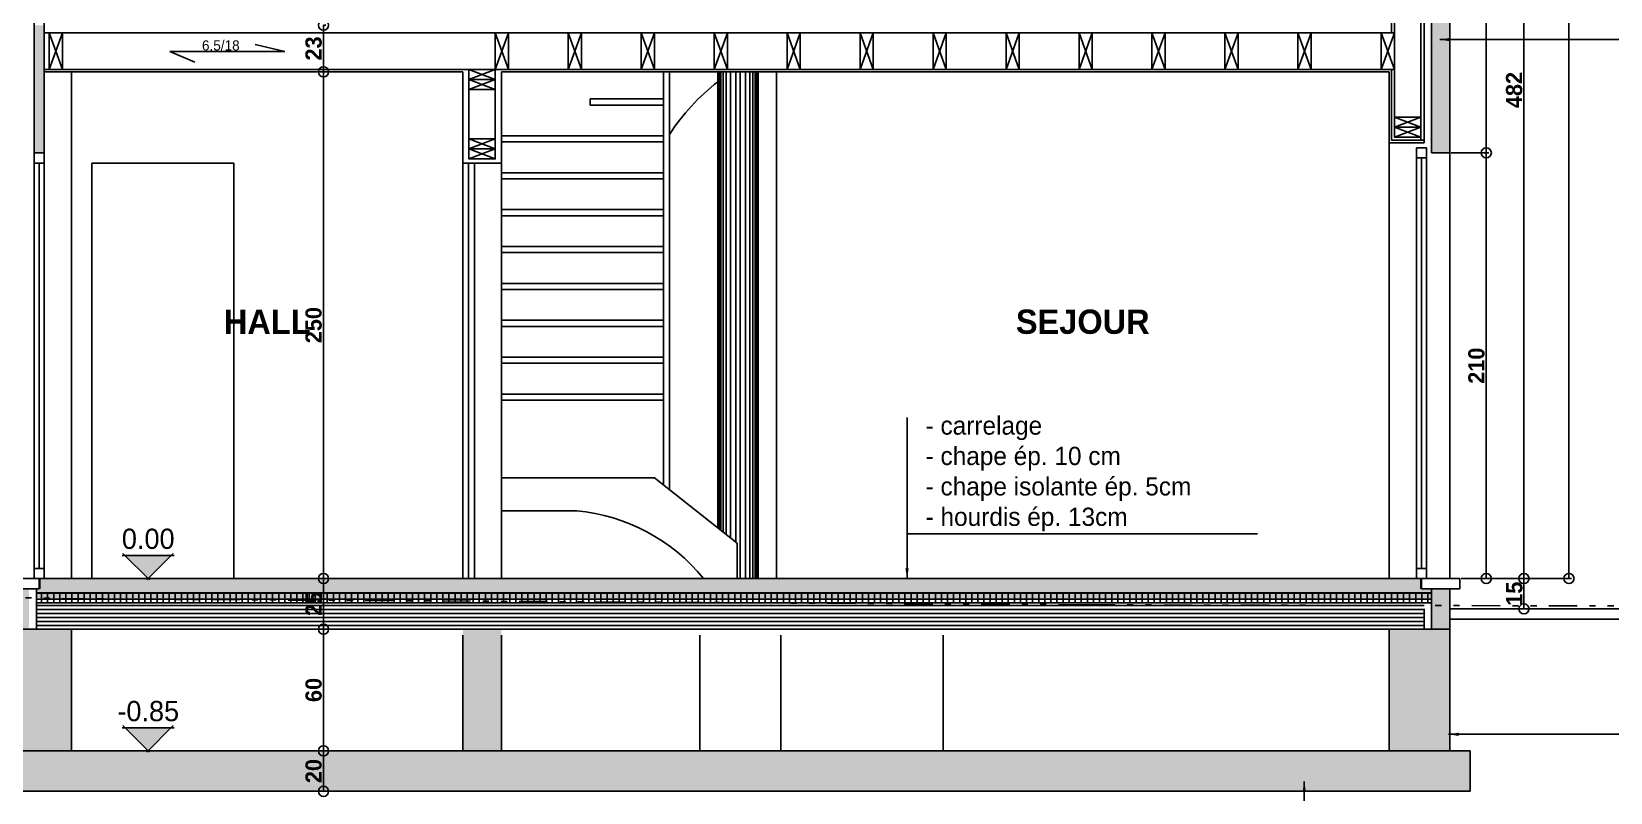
# Model space of a CAD drawing. Header units: millimetres. Extents: x -44462 to 306987, y -116160 to 12874.
# Drawn here: x -8213 to -7434, y -59505 to -59129 of the extents above; entities that cross this region are included whole.
import ezdxf
from ezdxf.enums import TextEntityAlignment as Align

# ---------------------------------------------------------------- set-up
doc = ezdxf.new("R2010")
doc.units = ezdxf.units.MM
doc.header["$PDMODE"] = 35
doc.header["$PDSIZE"] = 10
doc.linetypes.add('DCAD_Phantom', pattern=[38, 14, -6, 3, -6, 3, -6])
for name, color, linetype in [('BLANC', 7, 'Continuous'), ('COTES', 1, 'Continuous'), ('COULEUR 8', 8, 'Continuous'), ('CYAN', 4, 'Continuous'), ('JAUNE', 2, 'Continuous'), ('MAGENTA', 6, 'Continuous'), ('ROUGE', 1, 'Continuous'), ('TEXTE', 1, 'Continuous')]:
    doc.layers.add(name, color=color, linetype=linetype)
doc.styles.add('CENTURY GOTHIC', font='GOTHIC.TTF')
doc.styles.add('Century Gothic Gras', font='GOTHICB.TTF')
doc.styles.add('COMICS', font='comic.TTF', dxfattribs={"height": 10})
doc.dimstyles.new('1-50', dxfattribs={"dimtxt": 8, "dimasz": 5, "dimexe": 1.25, "dimexo": 0.625, "dimtad": 1, "dimdec": 0, "dimtxsty": 'Century Gothic Gras', "dimblk": 'ORIGIN', "dimcen": 5, "dimclrd": 8, "dimclre": 5, "dimclrt": 6, "dimadec": 0, "dimazin": 0, "dimtfac": 1, "dimtdec": 0, "dimtmove": 0, "dimatfit": 3, "dimfxl": 0, "dimarcsym": 0})

# ---------------------------------------------------------------- blocks, each defined once
blk = doc.blocks.new('niveau_élévation_gauche')
blk.add_hatch(color=256).paths.add_polyline_path([(-55.55, 11.41), (-44.13, 0), (-32.72, 11.41)])
for p, q in [((-56.96, 11.41), (-31.3, 11.41)), ((-56.55, 12.41), (-43.43, -0.71)), ((-31.72, 12.41), (-44.84, -0.71)), ((0, 0), (-44.13, 0))]:
    blk.add_line(p, q)
at = {"style": 'COMICS'}
blk.add_attdef('NIVEAU', text='', height=10, dxfattribs=at).set_placement((-44.08, 14.6), align=Align.CENTER)
blk = doc.blocks.new('_Origin')
at = {"color": 0, "linetype": 'Continuous', "lineweight": -2}
blk.add_line((0, 0), (-1, 0), dxfattribs=at)
blk.add_circle((0, 0), 0.5, dxfattribs=at)
blk = doc.blocks.new('*D517')
at = {"layer": 'COTES', "color": 5, "lineweight": -2}
for p, q in [((-7500.53, -58917.12), (-7475.34, -58917.12)), ((-7506.59, -59399.12), (-7475.34, -59399.12))]:
    blk.add_line(p, q, dxfattribs=at)
at = {"layer": 'COTES', "color": 8, "lineweight": -2}
blk.add_line((-7476.59, -58922.12), (-7476.59, -59394.12), dxfattribs=at)
at = {"layer": 'Defpoints', "color": 0}
for p in [(-7501.16, -58917.12), (-7543.16, -59399.12), (-7476.59, -59399.12)]:
    blk.add_point(p, dxfattribs=at)
at = {"layer": 'COTES', "color": 8, "lineweight": -2, "xscale": 5, "yscale": 5, "zscale": 5}
for p, rotation in [((-7476.59, -58917.12), 90), ((-7476.59, -59399.12), 270)]:
    blk.add_blockref('_Origin', p, dxfattribs=dict(at, rotation=rotation))
at = {"layer": 'COTES', "color": 6, "insert": (-7481.42, -59158.12), "char_height": 8, "attachment_point": 5, "rotation": 90, "style": 'Century Gothic Gras'}
blk.add_mtext('482', dxfattribs=at)
blk = doc.blocks.new('*D507')
at = {"layer": 'COTES', "color": 5, "lineweight": -2}
for p, q in [((-7489.65, -59399.12), (-7475.34, -59399.12)), ((-7489.65, -59414.12), (-7475.34, -59414.12))]:
    blk.add_line(p, q, dxfattribs=at)
at = {"layer": 'COTES', "color": 8, "lineweight": -2}
blk.add_line((-7476.59, -59404.12), (-7476.59, -59409.12), dxfattribs=at)
at = {"layer": 'Defpoints', "color": 0}
for p in [(-7490.28, -59399.12), (-7490.28, -59414.12), (-7476.59, -59414.12)]:
    blk.add_point(p, dxfattribs=at)
at = {"layer": 'COTES', "color": 8, "lineweight": -2, "xscale": 5, "yscale": 5, "zscale": 5}
for p, rotation in [((-7476.59, -59399.12), 90), ((-7476.59, -59414.12), 270)]:
    blk.add_blockref('_Origin', p, dxfattribs=dict(at, rotation=rotation))
at = {"layer": 'COTES', "color": 6, "insert": (-7481.32, -59406.62), "char_height": 8, "attachment_point": 5, "rotation": 90, "style": 'Century Gothic Gras'}
blk.add_mtext('15', dxfattribs=at)
blk = doc.blocks.new('*D522')
at = {"layer": 'COULEUR 8', "color": 5, "lineweight": -2}
for p, q in [((-7512.53, -59189.12), (-7493.93, -59189.12)), ((-7507.53, -59399.12), (-7493.93, -59399.12))]:
    blk.add_line(p, q, dxfattribs=at)
at = {"layer": 'COULEUR 8', "color": 8, "lineweight": -2}
blk.add_line((-7495.18, -59394.12), (-7495.18, -59194.12), dxfattribs=at)
at = {"layer": 'Defpoints', "color": 0}
for p in [(-7513.16, -59189.12), (-7495.18, -59189.12), (-7508.16, -59399.12)]:
    blk.add_point(p, dxfattribs=at)
at = {"layer": 'COULEUR 8', "color": 8, "lineweight": -2, "xscale": 5, "yscale": 5, "zscale": 5}
for p, rotation in [((-7495.18, -59189.12), 90), ((-7495.18, -59399.12), 270)]:
    blk.add_blockref('_Origin', p, dxfattribs=dict(at, rotation=rotation))
at = {"layer": 'COULEUR 8', "color": 6, "insert": (-7500.01, -59294.12), "char_height": 8, "attachment_point": 5, "rotation": 90, "style": 'Century Gothic Gras'}
blk.add_mtext('210', dxfattribs=at)
blk = doc.blocks.new('*D523')
at = {"layer": 'COULEUR 8', "color": 5, "lineweight": -2}
for p, q in [((-7507.53, -59011.12), (-7493.93, -59011.12)), ((-7512.53, -59189.12), (-7493.93, -59189.12))]:
    blk.add_line(p, q, dxfattribs=at)
at = {"layer": 'COULEUR 8', "color": 8, "lineweight": -2}
blk.add_line((-7495.18, -59184.12), (-7495.18, -59016.12), dxfattribs=at)
at = {"layer": 'Defpoints', "color": 0}
for p in [(-7508.16, -59011.12), (-7495.18, -59011.12), (-7513.16, -59189.12)]:
    blk.add_point(p, dxfattribs=at)
at = {"layer": 'COULEUR 8', "color": 8, "lineweight": -2, "xscale": 5, "yscale": 5, "zscale": 5}
for p, rotation in [((-7495.18, -59011.12), 90), ((-7495.18, -59189.12), 270)]:
    blk.add_blockref('_Origin', p, dxfattribs=dict(at, rotation=rotation))
at = {"layer": 'COULEUR 8', "color": 6, "insert": (-7500.01, -59100.12), "char_height": 8, "attachment_point": 5, "rotation": 90, "style": 'Century Gothic Gras'}
blk.add_mtext('178', dxfattribs=at)
blk = doc.blocks.new('*D524')
at = {"layer": 'COULEUR 8', "color": 5, "lineweight": -2}
for p, q in [((-8085.66, -59149.12), (-8067.66, -59149.12)), ((-8085.66, -59399.12), (-8067.66, -59399.12))]:
    blk.add_line(p, q, dxfattribs=at)
at = {"layer": 'COULEUR 8', "color": 8, "lineweight": -2}
blk.add_line((-8068.91, -59394.12), (-8068.91, -59154.12), dxfattribs=at)
at = {"layer": 'Defpoints', "color": 0}
for p in [(-8086.29, -59149.12), (-8068.91, -59149.12), (-8086.29, -59399.12)]:
    blk.add_point(p, dxfattribs=at)
at = {"layer": 'COULEUR 8', "color": 8, "lineweight": -2, "xscale": 5, "yscale": 5, "zscale": 5}
for p, rotation in [((-8068.91, -59149.12), 90), ((-8068.91, -59399.12), 270)]:
    blk.add_blockref('_Origin', p, dxfattribs=dict(at, rotation=rotation))
at = {"layer": 'COULEUR 8', "color": 6, "insert": (-8073.73, -59274.12), "char_height": 8, "attachment_point": 5, "rotation": 90, "style": 'Century Gothic Gras'}
blk.add_mtext('250', dxfattribs=at)
blk = doc.blocks.new('*D512')
at = {"layer": 'COULEUR 8', "color": 5, "lineweight": -2}
for p, q in [((-8068.91, -59126.12), (-8067.66, -59126.12)), ((-8052.15, -59149.12), (-8070.16, -59149.12))]:
    blk.add_line(p, q, dxfattribs=at)
at = {"layer": 'COULEUR 8', "color": 8, "lineweight": -2}
blk.add_line((-8068.91, -59144.12), (-8068.91, -59131.12), dxfattribs=at)
at = {"layer": 'Defpoints', "color": 0}
for p in [(-8068.91, -59126.12), (-8068.91, -59126.12), (-8051.52, -59149.12)]:
    blk.add_point(p, dxfattribs=at)
at = {"layer": 'COULEUR 8', "color": 8, "lineweight": -2, "xscale": 5, "yscale": 5, "zscale": 5}
for p, rotation in [((-8068.91, -59126.12), 90), ((-8068.91, -59149.12), 270)]:
    blk.add_blockref('_Origin', p, dxfattribs=dict(at, rotation=rotation))
at = {"layer": 'COULEUR 8', "color": 6, "insert": (-8073.73, -59137.62), "char_height": 8, "attachment_point": 5, "rotation": 90, "style": 'Century Gothic Gras'}
blk.add_mtext('23', dxfattribs=at)
blk = doc.blocks.new('*D525')
at = {"layer": 'Defpoints', "color": 0}
for p in [(-7868.16, -58651.22), (-7798.46, -59399.12), (-7454.37, -59399.12)]:
    blk.add_point(p, dxfattribs=at)
at = {"layer": 'JAUNE', "color": 5, "lineweight": -2}
for p, q in [((-7484.37, -58651.22), (-7453.12, -58651.22)), ((-7484.37, -59399.12), (-7453.12, -59399.12))]:
    blk.add_line(p, q, dxfattribs=at)
at = {"layer": 'JAUNE', "color": 8, "lineweight": -2}
blk.add_line((-7454.37, -58656.22), (-7454.37, -59394.12), dxfattribs=at)
at = {"layer": 'JAUNE', "color": 8, "lineweight": -2, "xscale": 5, "yscale": 5, "zscale": 5}
for p, rotation in [((-7454.37, -58651.22), 90), ((-7454.37, -59399.12), 270)]:
    blk.add_blockref('_Origin', p, dxfattribs=dict(at, rotation=rotation))
at = {"layer": 'JAUNE', "color": 6, "insert": (-7459.2, -59025.17), "char_height": 8, "attachment_point": 5, "rotation": 90, "style": 'Century Gothic Gras'}
blk.add_mtext('748', dxfattribs=at)
blk = doc.blocks.new('*D515')
at = {"layer": 'Defpoints', "color": 0}
for p in [(-8080.35, -59399.12), (-8080.35, -59424.12), (-8068.91, -59424.12)]:
    blk.add_point(p, dxfattribs=at)
at = {"layer": 'ROUGE', "color": 5, "lineweight": -2}
for p, q in [((-8079.73, -59399.12), (-8067.66, -59399.12)), ((-8079.73, -59424.12), (-8067.66, -59424.12))]:
    blk.add_line(p, q, dxfattribs=at)
at = {"layer": 'ROUGE', "color": 8, "lineweight": -2}
blk.add_line((-8068.91, -59404.12), (-8068.91, -59419.12), dxfattribs=at)
at = {"layer": 'ROUGE', "color": 8, "lineweight": -2, "xscale": 5, "yscale": 5, "zscale": 5}
for p, rotation in [((-8068.91, -59399.12), 90), ((-8068.91, -59424.12), 270)]:
    blk.add_blockref('_Origin', p, dxfattribs=dict(at, rotation=rotation))
at = {"layer": 'ROUGE', "color": 6, "insert": (-8073.73, -59411.62), "char_height": 8, "attachment_point": 5, "rotation": 90, "style": 'Century Gothic Gras'}
blk.add_mtext('25', dxfattribs=at)
blk = doc.blocks.new('*D516')
at = {"layer": 'Defpoints', "color": 0}
for p in [(-8080.35, -59424.12), (-8080.35, -59484.12), (-8068.91, -59484.12)]:
    blk.add_point(p, dxfattribs=at)
at = {"layer": 'ROUGE', "color": 5, "lineweight": -2}
for p, q in [((-8079.73, -59424.12), (-8067.66, -59424.12)), ((-8079.73, -59484.12), (-8067.66, -59484.12))]:
    blk.add_line(p, q, dxfattribs=at)
at = {"layer": 'ROUGE', "color": 8, "lineweight": -2}
blk.add_line((-8068.91, -59429.12), (-8068.91, -59479.12), dxfattribs=at)
at = {"layer": 'ROUGE', "color": 8, "lineweight": -2, "xscale": 5, "yscale": 5, "zscale": 5}
for p, rotation in [((-8068.91, -59424.12), 90), ((-8068.91, -59484.12), 270)]:
    blk.add_blockref('_Origin', p, dxfattribs=dict(at, rotation=rotation))
at = {"layer": 'ROUGE', "color": 6, "insert": (-8073.73, -59454.12), "char_height": 8, "attachment_point": 5, "rotation": 90, "style": 'Century Gothic Gras'}
blk.add_mtext('60', dxfattribs=at)
blk = doc.blocks.new('*D526')
at = {"layer": 'Defpoints', "color": 0}
for p in [(-8079.73, -59484.12), (-8079.73, -59504.12), (-8068.91, -59504.12)]:
    blk.add_point(p, dxfattribs=at)
at = {"layer": 'ROUGE', "color": 5, "lineweight": -2}
for p, q in [((-8079.1, -59484.12), (-8067.66, -59484.12)), ((-8079.1, -59504.12), (-8067.66, -59504.12))]:
    blk.add_line(p, q, dxfattribs=at)
at = {"layer": 'ROUGE', "color": 8, "lineweight": -2}
blk.add_line((-8068.91, -59489.12), (-8068.91, -59499.12), dxfattribs=at)
at = {"layer": 'ROUGE', "color": 8, "lineweight": -2, "xscale": 5, "yscale": 5, "zscale": 5}
for p, rotation in [((-8068.91, -59484.12), 90), ((-8068.91, -59504.12), 270)]:
    blk.add_blockref('_Origin', p, dxfattribs=dict(at, rotation=rotation))
at = {"layer": 'ROUGE', "color": 6, "insert": (-8073.73, -59494.12), "char_height": 8, "attachment_point": 5, "rotation": 90, "style": 'Century Gothic Gras'}
blk.add_mtext('20', dxfattribs=at)

msp = doc.modelspace()

# ---------------------------------------------------------------- hatches: boundary and pattern name
msp.add_hatch(color=254).paths.add_polyline_path([(-7513.16, -59016.18), (-7522.16, -59016.18), (-7522.16, -59189.12), (-7513.16, -59189.12)])
at = {"layer": 'COULEUR 8'}
msp.add_hatch(color=253, dxfattribs=at).paths.add_polyline_path([(-8206.66, -59126.12), (-8211.66, -59126.12), (-8211.66, -59189.12), (-8206.66, -59189.12)])
h = msp.add_hatch(dxfattribs=at)
h.set_pattern_fill('AR-SAND', color=256, scale=0.1, style=0, double=1)
h.set_pattern_definition([(37.5, (-3e-12, -13701.36), (-0.16000313, 4.89413237), [0, -3.8608, 0, -4.318, 0, -4.1275]), (7.5, (-3e-12, -13701.36), (4.4952328, 7.168251), [0, -2.0828, 0, -3.4798, 0, -1.3335]), (327.5, (-3.124, -13701.36), (7.9099237, 0.01437185), [0, -1.27, 0, -4.572, 0, -5.969]), (317.5, (-3.124, -13701.36), (7.6355645, 2.2292932), [0, -0.635, 0, -2.9972, 0, -3.429])])
h.paths.add_polyline_path([(-7527.46, -59399.12), (-8208.86, -59399.12), (-8208.86, -59402.12), (-8208.86, -59404.18), (-8210.44, -59404.18), (-8210.44, -59408.71), (-8191.95, -59409.12), (-7522.16, -59409.12), (-7522.16, -59404.18), (-7527.46, -59404.18)])
h = msp.add_hatch(dxfattribs=at)
h.set_pattern_fill('_USER', color=256, scale=3, style=0, double=1, pattern_type=0)
h.set_pattern_definition([(0, (-3e-12, -13698.36), (0, 3), []), (90, (-3e-12, -13698.36), (-3, 2e-16), [])])
h.paths.add_polyline_path([(-8191.95, -59406.12), (-8210.44, -59406.12), (-8210.44, -59411.12), (-7522.16, -59411.12), (-7522.16, -59409.46), (-7692.32, -59409.12)])
h.paths.add_polyline_path([(-7522.16, -59406.12), (-8191.95, -59406.12), (-7692.32, -59409.12), (-7522.16, -59409.46)])
h = msp.add_hatch(dxfattribs=at)
h.set_pattern_fill('_USER', color=256, scale=2, style=0, pattern_type=0)
h.set_pattern_definition([(0, (-3e-12, -13698.3599), (0, 2), [])])
h.paths.add_polyline_path([(-7525.88, -59411.12), (-8210.44, -59411.12), (-8210.44, -59424.12), (-8193.16, -59424.12), (-7543.16, -59424.12), (-7525.88, -59424.12)])
h = msp.add_hatch(dxfattribs=at)
h.set_pattern_fill('AR-CONC', color=256, scale=0.1, style=0)
h.set_pattern_definition([(50, (0, 7e-12), (18.218467, -1.5939086), [1.905, -20.955]), (355, (0, 7e-12), (-3.5242826, 19.105664), [1.524, -16.764]), (100.451, (1.518, -0.133), (14.69425, 17.511669), [1.619, -17.809]), (46.1842, (0, 5.08), (27.107904, -4.204233), [2.8575, -31.4325]), (96.6356, (2.26, 4.73), (23.740423, 24.742556), [2.4285, -26.7135]), (351.184, (0, 5.08), (23.74046, 24.742512), [2.286, -25.146]), (21, (2.54, 3.81), (15.161488, -10.226552), [1.905, -20.955]), (326, (2.54, 3.81), (6.180203, 18.4187966), [1.524, -16.764]), (71.4514, (3.803, 2.958), (21.341649, 8.192286), [1.619, -17.809]), (37.5, (0, 7e-12), (0.3088603, 8.4555039), [0, -16.5608, 0, -17.018, 0, -16.8275]), (7.5, (0, 7e-12), (6.6819663, 10.0180575), [0, -9.7028, 0, -16.1798, 0, -6.4135]), (327.5, (-5.664, 7e-12), (13.5590595, -0.5728744), [0, -6.35, 0, -19.812, 0, -26.289]), (317.5, (-8.204, 7e-12), (14.8129181, 2.542649), [0, -8.255, 0, -13.1572, 0, -18.669])])
h.paths.add_polyline_path([(-7503.16, -59484.12), (-8233.16, -59484.12), (-8233.16, -59504.12), (-7503.16, -59504.12)])
h.paths.add_polyline_path([(-8079.93, -59502.08), (-8079.93, -59486.16), (-8067.53, -59486.16), (-8067.53, -59502.08)], flags=24)
at = {"layer": 'ROUGE'}
h = msp.add_hatch(color=254, dxfattribs=at)
h.paths.add_polyline_path([(-7513.16, -59404.18), (-7522.16, -59404.18), (-7522.16, -59412.46), (-7513.16, -59412.48)])
h.paths.add_polyline_path([(-7513.16, -59412.48), (-7522.16, -59412.46), (-7522.16, -59424.12), (-7513.16, -59424.12)])
h.paths.add_polyline_path([(-8214.16, -59404.18), (-8223.16, -59404.18), (-8223.16, -59408.43), (-8214.16, -59408.63)])
h.paths.add_polyline_path([(-8214.16, -59408.63), (-8223.16, -59408.43), (-8223.16, -59424.12), (-8214.16, -59424.12)])
for points in [[(-8193.16, -59424.12), (-8223.16, -59424.12), (-8223.16, -59484.12), (-8193.16, -59484.12)], [(-7981.12, -59424.12), (-8000.12, -59424.12), (-8000.12, -59484.12), (-7981.12, -59484.12)], [(-7513.16, -59424.12), (-7543.16, -59424.12), (-7543.16, -59484.12), (-7513.16, -59484.12)]]:
    msp.add_hatch(color=253, dxfattribs=at).paths.add_polyline_path(points)

# ---------------------------------------------------------------- linework, layer by layer
at = {"color": 254}
msp.add_line((-7522.16, -59016.18), (-7522.16, -59189.12), dxfattribs=at)
at = {"layer": 'BLANC'}
for p, q in [((-7513.16, -59016.18), (-7513.16, -59189.12)), ((-8000.12, -59149.12), (-8206.66, -59149.12)), ((-8193.16, -59149.12), (-8193.16, -59399.12)), ((-8000.12, -59149.12), (-8000.12, -59194.12)), ((-7543.16, -59149.12), (-7981.12, -59149.12)), ((-7981.12, -59149.12), (-7981.12, -59194.12)), ((-7543.16, -59149.12), (-7543.16, -59184.12)), ((-7525.88, -59184.12), (-7543.16, -59184.12)), ((-7981.12, -59194.12), (-8000.12, -59194.12)), ((-7984.12, -59192.12), (-7997.12, -59192.12)), ((-7513.16, -59189.12), (-7522.16, -59189.12)), ((-7508.16, -59399.12), (-8228.16, -59399.12)), ((-7508.16, -59404.18), (-7513.16, -59404.18)), ((-7513.16, -59404.18), (-7513.16, -59484.12)), ((-7508.16, -59399.12), (-7508.16, -59404.18)), ((-6878.35, -59414.12), (-7513.16, -59414.12)), ((-6878.35, -59419.12), (-7513.16, -59419.12)), ((-7543.16, -59424.12), (-8208.86, -59424.12)), ((-8193.16, -59424.12), (-8193.16, -59484.12)), ((-8000.12, -59427.12), (-8000.12, -59484.12)), ((-7981.12, -59427.12), (-7981.12, -59484.12)), ((-7543.16, -59424.12), (-7543.16, -59484.12)), ((-7503.16, -59484.12), (-8233.16, -59484.12)), ((-7503.16, -59484.12), (-7503.16, -59504.12)), ((-7503.16, -59504.12), (-8233.16, -59504.12))]:
    msp.add_line(p, q, dxfattribs=at)
at = {"layer": 'BLANC', "color": 8}
msp.add_line((-7780.96, -59377.14), (-7780.96, -59319.6), dxfattribs=at)
at = {"layer": 'COULEUR 8'}
for p, q in [((-7541.96, -59014.12), (-7541.96, -59129.92)), ((-7540.46, -59014.12), (-7540.46, -59181.42)), ((-7527.46, -59014.12), (-7527.46, -59182.92)), ((-7525.88, -59016.18), (-7525.88, -59184.12)), ((-8206.66, -59129.92), (-7543.16, -59129.92)), ((-8197.66, -59129.92), (-8204.16, -59147.92)), ((-8204.16, -59129.92), (-8197.66, -59147.92)), ((-7984.12, -59147.92), (-7984.12, -59129.92)), ((-7977.62, -59129.92), (-7984.12, -59147.92)), ((-7984.12, -59129.92), (-7977.62, -59147.92)), ((-7941.62, -59129.92), (-7948.12, -59147.92)), ((-7948.12, -59129.92), (-7941.62, -59147.92)), ((-7905.62, -59129.92), (-7912.12, -59147.92)), ((-7912.12, -59129.92), (-7905.62, -59147.92)), ((-7869.62, -59129.92), (-7876.12, -59147.92)), ((-7876.12, -59129.92), (-7869.62, -59147.92)), ((-7833.62, -59129.92), (-7840.12, -59147.92)), ((-7840.12, -59129.92), (-7833.62, -59147.92)), ((-7797.62, -59129.92), (-7804.12, -59147.92)), ((-7804.12, -59129.92), (-7797.62, -59147.92)), ((-7761.62, -59129.92), (-7768.12, -59147.92)), ((-7768.12, -59129.92), (-7761.62, -59147.92)), ((-7725.62, -59129.92), (-7732.12, -59147.92)), ((-7732.12, -59129.92), (-7725.62, -59147.92)), ((-7689.62, -59129.92), (-7696.12, -59147.92)), ((-7696.12, -59129.92), (-7689.62, -59147.92)), ((-7653.62, -59129.92), (-7660.12, -59147.92)), ((-7660.12, -59129.92), (-7653.62, -59147.92)), ((-7617.62, -59129.92), (-7624.12, -59147.92)), ((-7624.12, -59129.92), (-7617.62, -59147.92)), ((-7581.62, -59129.92), (-7588.12, -59147.92)), ((-7588.12, -59129.92), (-7581.62, -59147.92)), ((-7540.46, -59129.92), (-7546.96, -59147.92)), ((-7546.96, -59129.92), (-7540.46, -59147.92)), ((-8132.37, -59144.34), (-8144.68, -59139.04)), ((-8144.68, -59139.04), (-8087.96, -59139.04)), ((-8087.96, -59139.04), (-8102.66, -59135.62)), ((-8206.66, -59147.92), (-7543.16, -59147.92)), ((-7997.12, -59147.92), (-7984.12, -59152.92)), ((-7997.12, -59152.92), (-7984.12, -59147.92)), ((-7997.12, -59149.12), (-7997.12, -59192.12)), ((-7997.12, -59152.92), (-7984.12, -59157.92)), ((-7997.12, -59157.92), (-7984.12, -59152.92)), ((-7984.12, -59149.12), (-7984.12, -59192.12)), ((-7901.12, -59352.96), (-7901.12, -59149.12)), ((-7898.12, -59355.33), (-7898.12, -59149.12)), ((-7874.37, -59374.13), (-7874.37, -59149.12)), ((-7874.04, -59374.39), (-7874.04, -59149.12)), ((-7873.51, -59374.8), (-7873.51, -59149.12)), ((-7872.79, -59375.37), (-7872.79, -59149.12)), ((-7871.62, -59376.3), (-7871.62, -59149.12)), ((-7870.18, -59377.44), (-7870.18, -59149.12)), ((-7868.02, -59379.15), (-7868.02, -59149.12)), ((-7865.46, -59381.18), (-7865.46, -59149.12)), ((-7863.27, -59399.12), (-7863.27, -59149.12)), ((-7860.71, -59399.12), (-7860.71, -59149.12)), ((-7858.55, -59399.12), (-7858.55, -59149.12)), ((-7857.11, -59399.12), (-7857.11, -59149.12)), ((-7855.94, -59399.12), (-7855.94, -59149.12)), ((-7855.22, -59399.12), (-7855.22, -59149.12)), ((-7854.69, -59399.12), (-7854.69, -59149.12)), ((-7854.37, -59399.12), (-7854.37, -59149.12)), ((-7845.39, -59399.12), (-7845.39, -59149.12)), ((-7541.96, -59147.92), (-7541.96, -59182.92)), ((-7937.37, -59162.52), (-7901.12, -59162.52)), ((-7937.37, -59165.52), (-7937.37, -59162.52)), ((-7937.37, -59165.52), (-7901.12, -59165.52)), ((-7527.46, -59171.42), (-7540.46, -59176.42)), ((-7527.46, -59176.42), (-7540.46, -59171.42)), ((-7527.46, -59176.42), (-7540.46, -59181.42)), ((-7527.46, -59181.42), (-7540.46, -59176.42)), ((-7997.12, -59182.12), (-7984.12, -59187.12)), ((-7997.12, -59187.12), (-7984.12, -59182.12)), ((-7901.12, -59180.72), (-7981.12, -59180.72)), ((-7901.12, -59183.72), (-7981.12, -59183.72)), ((-7525.88, -59182.92), (-7541.96, -59182.92)), ((-7527.46, -59181.42), (-7540.46, -59181.42)), ((-8183.16, -59194.12), (-8183.16, -59399.12)), ((-8113.16, -59194.12), (-8183.16, -59194.12)), ((-8113.16, -59194.12), (-8113.16, -59399.12)), ((-7997.12, -59187.12), (-7984.12, -59192.12)), ((-7997.12, -59192.12), (-7984.12, -59187.12)), ((-7901.12, -59198.92), (-7981.12, -59198.92)), ((-7901.12, -59201.92), (-7981.12, -59201.92)), ((-7901.12, -59217.12), (-7981.12, -59217.12)), ((-7901.12, -59220.12), (-7981.12, -59220.12)), ((-7901.12, -59235.32), (-7981.12, -59235.32)), ((-7901.12, -59238.32), (-7981.12, -59238.32)), ((-7901.12, -59253.52), (-7981.12, -59253.52)), ((-7901.12, -59256.52), (-7981.12, -59256.52)), ((-7901.12, -59271.72), (-7981.12, -59271.72)), ((-7901.12, -59274.72), (-7981.12, -59274.72)), ((-7901.12, -59289.92), (-7981.12, -59289.92)), ((-7901.12, -59292.92), (-7981.12, -59292.92)), ((-7901.12, -59308.12), (-7981.12, -59308.12)), ((-7901.12, -59311.12), (-7981.12, -59311.12)), ((-8223.16, -59404.18), (-8209.16, -59404.18)), ((-8210.44, -59404.18), (-8210.44, -59424.12)), ((-8209.16, -59399.12), (-8209.16, -59404.18)), ((-8208.86, -59404.18), (-8208.86, -59399.12)), ((-8208.86, -59402.12), (-8208.86, -59399.12)), ((-7527.46, -59404.18), (-7527.46, -59399.12)), ((-7527.46, -59402.12), (-7527.46, -59399.12)), ((-7527.16, -59399.12), (-7527.16, -59404.18)), ((-7513.16, -59404.18), (-7527.16, -59404.18)), ((-7522.16, -59404.18), (-7522.16, -59424.12)), ((-7522.16, -59404.18), (-7522.16, -59424.12)), ((-7522.16, -59406.12), (-8210.44, -59406.12)), ((-7522.16, -59411.12), (-8210.44, -59411.12)), ((-7525.88, -59414.12), (-7525.88, -59424.12)), ((-8223.16, -59424.12), (-8193.16, -59424.12)), ((-7763.16, -59427.12), (-7763.16, -59484.12)), ((-7513.16, -59424.12), (-7543.16, -59424.12))]:
    msp.add_line(p, q, dxfattribs=at)
msp.add_arc((-7811.6, -59235.47), 102.78, 127.63696, 147.32273, dxfattribs=at)
at = {"layer": 'CYAN'}
for p, q in [((-8209.16, -59194.12), (-8209.16, -59394.12)), ((-7527.16, -59191.62), (-7527.16, -59394.12))]:
    msp.add_line(p, q, dxfattribs=at)
at = {"layer": 'JAUNE'}
for p, q in [((-8211.66, -58920.42), (-8211.66, -59399.12)), ((-8206.66, -58920.42), (-8206.66, -59399.12)), ((-7529.66, -59186.62), (-7529.66, -59399.12)), ((-7524.66, -59186.62), (-7529.66, -59186.62)), ((-7524.66, -59186.62), (-7524.66, -59399.12)), ((-8211.66, -59189.12), (-8206.66, -59189.12)), ((-8211.66, -59194.12), (-8206.66, -59194.12)), ((-7997.4, -59194.12), (-7997.4, -59399.12)), ((-7994.4, -59194.12), (-7994.4, -59399.12)), ((-7524.66, -59191.62), (-7529.66, -59191.62)), ((-7905.6, -59349.41), (-7981.12, -59349.41)), ((-7864.86, -59381.65), (-7905.6, -59349.41)), ((-7943.93, -59365.72), (-7981.12, -59365.72)), ((-7864.86, -59381.65), (-7864.86, -59399.12)), ((-8211.66, -59394.12), (-8206.66, -59394.12)), ((-7524.66, -59394.12), (-7529.66, -59394.12))]:
    msp.add_line(p, q, dxfattribs=at)
msp.add_arc((-7952.33, -59456.66), 91.33, 39.05384, 84.72651, dxfattribs=at)
at = {"layer": 'MAGENTA'}
for points in [[(-8197.66, -59147.92), (-8204.16, -59147.92), (-8204.16, -59129.92), (-8197.66, -59129.92)], [(-7977.62, -59147.92), (-7984.12, -59147.92), (-7984.12, -59129.92), (-7977.62, -59129.92)], [(-7941.62, -59147.92), (-7948.12, -59147.92), (-7948.12, -59129.92), (-7941.62, -59129.92)], [(-7905.62, -59147.92), (-7912.12, -59147.92), (-7912.12, -59129.92), (-7905.62, -59129.92)], [(-7869.62, -59147.92), (-7876.12, -59147.92), (-7876.12, -59129.92), (-7869.62, -59129.92)], [(-7833.62, -59147.92), (-7840.12, -59147.92), (-7840.12, -59129.92), (-7833.62, -59129.92)], [(-7797.62, -59147.92), (-7804.12, -59147.92), (-7804.12, -59129.92), (-7797.62, -59129.92)], [(-7761.62, -59147.92), (-7768.12, -59147.92), (-7768.12, -59129.92), (-7761.62, -59129.92)], [(-7725.62, -59147.92), (-7732.12, -59147.92), (-7732.12, -59129.92), (-7725.62, -59129.92)], [(-7689.62, -59147.92), (-7696.12, -59147.92), (-7696.12, -59129.92), (-7689.62, -59129.92)], [(-7653.62, -59147.92), (-7660.12, -59147.92), (-7660.12, -59129.92), (-7653.62, -59129.92)], [(-7617.62, -59147.92), (-7624.12, -59147.92), (-7624.12, -59129.92), (-7617.62, -59129.92)], [(-7581.62, -59147.92), (-7588.12, -59147.92), (-7588.12, -59129.92), (-7581.62, -59129.92)], [(-7540.46, -59147.92), (-7546.96, -59147.92), (-7546.96, -59129.92), (-7540.46, -59129.92)], [(-7984.12, -59147.92), (-7984.12, -59152.92), (-7997.12, -59152.92), (-7997.12, -59147.92)], [(-7984.12, -59152.92), (-7984.12, -59157.92), (-7997.12, -59157.92), (-7997.12, -59152.92)], [(-7540.46, -59171.42), (-7540.46, -59176.42), (-7527.46, -59176.42), (-7527.46, -59171.42)], [(-7540.46, -59176.42), (-7540.46, -59181.42), (-7527.46, -59181.42), (-7527.46, -59176.42)], [(-7984.12, -59182.12), (-7984.12, -59187.12), (-7997.12, -59187.12), (-7997.12, -59182.12)], [(-7984.12, -59187.12), (-7984.12, -59192.12), (-7997.12, -59192.12), (-7997.12, -59187.12)]]:
    msp.add_lwpolyline(points, close=True, dxfattribs=at)
at = {"layer": 'ROUGE'}
for p, q in [((-8193.16, -59149.12), (-8193.16, -59399.12)), ((-7543.16, -59184.12), (-7543.16, -59399.12)), ((-8000.12, -59194.12), (-8000.12, -59399.12)), ((-7981.12, -59194.12), (-7981.12, -59399.12)), ((-7513.16, -59189.12), (-7513.16, -59399.12)), ((-7883.16, -59427.12), (-7883.16, -59484.12)), ((-7843.16, -59427.12), (-7843.16, -59484.12))]:
    msp.add_line(p, q, dxfattribs=at)
at = {"layer": 'ROUGE', "linetype": 'DCAD_Phantom'}
for p, q in [((-8691.76, -59398.12), (-8191.95, -59409.12)), ((-7692.32, -59412.12), (-8191.95, -59409.12)), ((-7692.32, -59412.12), (-7192.31, -59413.12))]:
    msp.add_line(p, q, dxfattribs=at)

# ---------------------------------------------------------------- block references
at = {"layer": 'ROUGE'}
for p, values in [((-8111.27, -59399.12), {'NIVEAU': '0.00'}), ((-8111.27, -59484.12), {'NIVEAU': '-0.85'})]:
    msp.add_blockref('niveau_élévation_gauche', p, dxfattribs=at).add_auto_attribs(values)

# ---------------------------------------------------------------- texts
at = {"layer": 'TEXTE', "attachment_point": 1, "style": 'CENTURY GOTHIC'}
for s, insert, char_height, width in [('6.5/18', (-8128.84, -59133.61), 5, 226.9254), ('- carrelage\\P- chape ép. 10 cm\\P- chape isolante ép. 5cm\\P- hourdis ép. 13cm', (-7771.82, -59319.14), 9, 175.0585)]:
    msp.add_mtext(s, dxfattribs=dict(at, insert=insert, char_height=char_height, width=width))
at = {"layer": 'TEXTE', "color": 6, "char_height": 10, "attachment_point": 5, "style": 'CENTURY GOTHIC'}
for s, insert, width in [('{\\fCentury Gothic|b1|i0|c0|p34;\\H1.2x;\\C3;HALL}', (-8096.64, -59272.49), 193.0435), ('{\\fCentury Gothic|b1|i0|c0|p34;\\H1.2x;\\C3;SEJOUR}', (-7694.28, -59272.49), 302.2344)]:
    msp.add_mtext(s, dxfattribs=dict(at, insert=insert, width=width))

# ---------------------------------------------------------------- dimensions: what is measured, and where the dimension line sits
at = {"layer": 'COTES'}
for base, p1, p2, picture, middle in [((-7476.59, -59399.12), (-7501.16, -58917.12), (-7543.16, -59399.12), '*D517', (-7481.42, -59158.12)), ((-7476.59, -59414.12), (-7490.28, -59399.12), (-7490.28, -59414.12), '*D507', (-7481.32, -59406.62))]:
    dim = msp.add_linear_dim(base=base, p1=p1, p2=p2, angle=90, dimstyle='1-50', dxfattribs=at)
    dim.commit()
    dim.dimension.update_dxf_attribs({"geometry": picture, "text_midpoint": middle})
at = {"layer": 'COULEUR 8'}
for base, p1, p2, picture, middle in [((-7495.18, -59011.12), (-7513.16, -59189.12), (-7508.16, -59011.12), '*D523', (-7500.01, -59100.12)), ((-8068.91, -59126.12), (-8051.52, -59149.12), (-8068.91, -59126.12), '*D512', (-8073.73, -59137.62))]:
    dim = msp.add_linear_dim(base=base, p1=p1, p2=p2, angle=90, dimstyle='1-50', override={"dimtmove": 1}, dxfattribs=at)
    dim.commit()
    dim.dimension.update_dxf_attribs({"geometry": picture, "text_midpoint": middle})
for base, p1, p2, picture, middle in [((-8068.91, -59149.12), (-8086.29, -59399.12), (-8086.29, -59149.12), '*D524', (-8073.73, -59274.12)), ((-7495.18, -59189.12), (-7508.16, -59399.12), (-7513.16, -59189.12), '*D522', (-7500.01, -59294.12))]:
    dim = msp.add_linear_dim(base=base, p1=p1, p2=p2, angle=90, dimstyle='1-50', dxfattribs=at)
    dim.commit()
    dim.dimension.update_dxf_attribs({"geometry": picture, "text_midpoint": middle})
at = {"layer": 'JAUNE'}
dim = msp.add_linear_dim(base=(-7454.37, -59399.12), p1=(-7868.16, -58651.22), p2=(-7798.46, -59399.12), angle=90, dimstyle='1-50', dxfattribs=at)
dim.commit()
dim.dimension.update_dxf_attribs({"geometry": '*D525', "text_midpoint": (-7459.2, -59025.17)})
at = {"layer": 'ROUGE'}
for base, p1, p2, picture, middle in [((-8068.91, -59424.12), (-8080.35, -59399.12), (-8080.35, -59424.12), '*D515', (-8073.73, -59411.62)), ((-8068.91, -59484.12), (-8080.35, -59424.12), (-8080.35, -59484.12), '*D516', (-8073.73, -59454.12)), ((-8068.91, -59504.12), (-8079.73, -59484.12), (-8079.73, -59504.12), '*D526', (-8073.73, -59494.12))]:
    dim = msp.add_linear_dim(base=base, p1=p1, p2=p2, angle=90, dimstyle='1-50', dxfattribs=at)
    dim.commit()
    dim.dimension.update_dxf_attribs({"geometry": picture, "text_midpoint": middle})

# ---------------------------------------------------------------- leaders
at = {"layer": 'BLANC'}
for points in [[(-7518.14, -59133.23), (-7394.11, -59133.23), (-7219, -59133.23)], [(-7780.96, -59399.12), (-7780.96, -59377.14), (-7608.06, -59377.14)], [(-7513.75, -59475.98), (-7427.2, -59475.98), (-7230.65, -59475.98)], [(-7585, -59499.26), (-7585, -59528.86), (-7781.55, -59528.86)]]:
    msp.add_leader(points, dimstyle='1-50', override={"dimgap": 0.625, "dimtad": 0}, dxfattribs=at)

doc.saveas('drawing.dxf')
